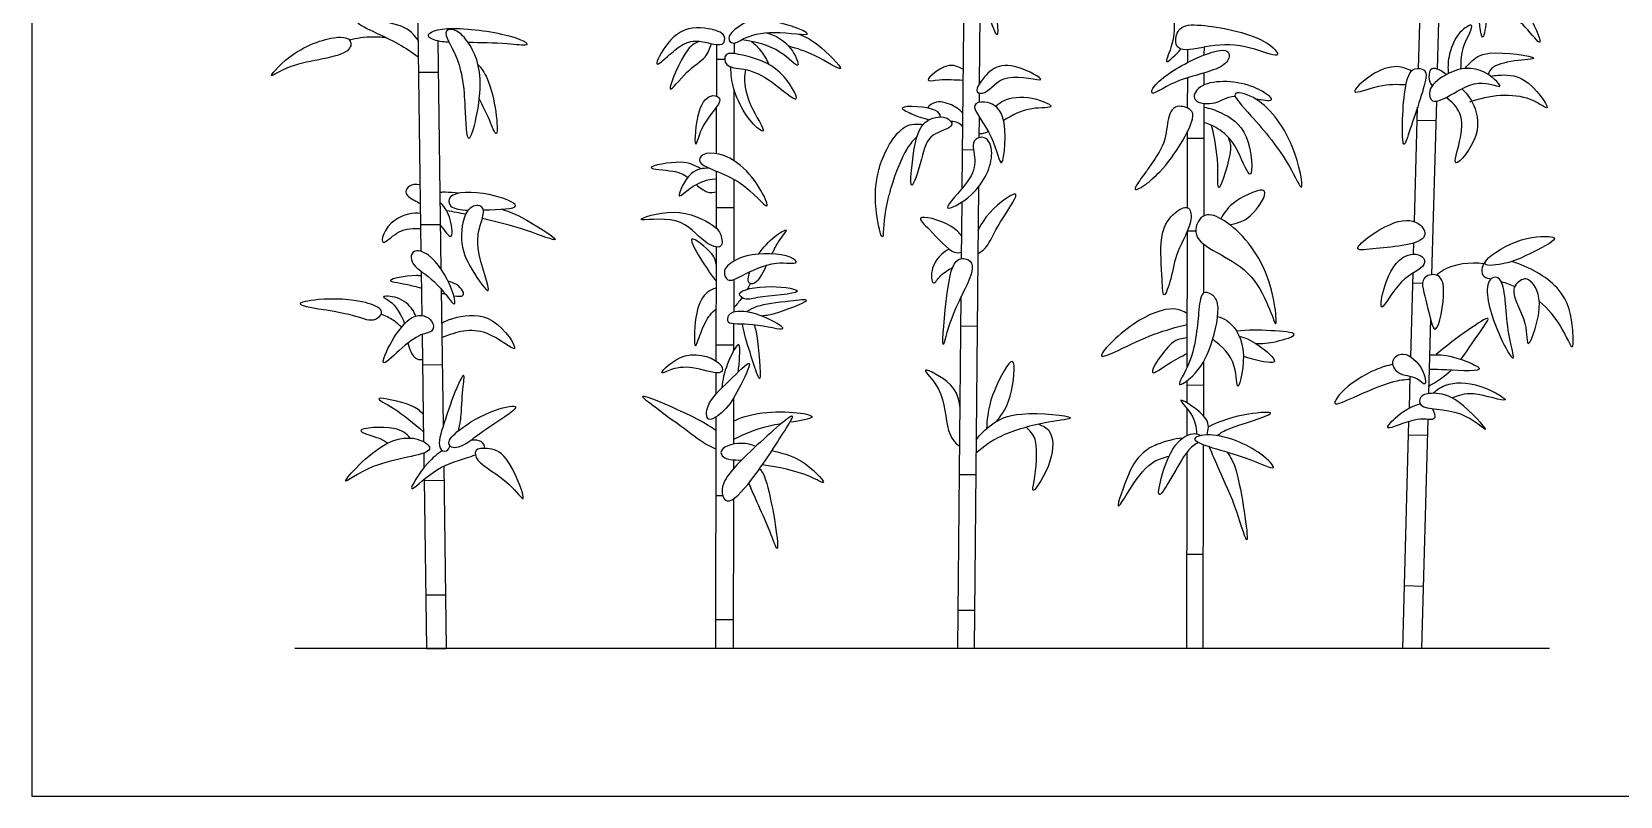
# Model space of a CAD drawing. Header units: millimetres. Extents: x 0.2 to 24.3, y 8.3 to 14.
# Drawn here: x 0.249 to 3.723, y 8.339 to 10.009 of the extents above; entities that cross this region are included whole.
import ezdxf

# ---------------------------------------------------------------- set-up
doc = ezdxf.new("R2010")
doc.units = ezdxf.units.MM
for name, color, linetype, true_color in [('AG-DIAGRAM', 7, 'Continuous', 0xfecc66), ('AG-PLANTS', 7, 'Continuous', 0x66ccff), ('X-VPRT', 6, 'Continuous', 0xff00ff)]:
    doc.layers.add(name, color=color, linetype=linetype, true_color=true_color)

msp = doc.modelspace()

# ---------------------------------------------------------------- linework, layer by layer
at = {"layer": 'AG-DIAGRAM'}
msp.add_line((3.5681, 8.6612), (0.8249, 8.6612), dxfattribs=at)
at = {"layer": 'AG-PLANTS'}
for points in [[(3.3406, 10.5803), (3.3227, 9.9278)], [(1.089, 10.3474), (1.1004, 9.5294)], [(3.282, 9.9293), (3.2901, 10.2249)], [(2.3242, 10.1972), (2.3213, 9.8953)], [(2.284, 9.6674), (2.2867, 9.9524), (2.2887, 10.1647)], [(1.1448, 9.4901), (1.1378, 9.9893)], [(1.7471, 9.8688), (1.7472, 9.9814)], [(1.7851, 9.9845), (1.785, 9.9616)], [(2.7771, 9.9425), (2.7771, 9.9704)], [(2.8127, 9.9757), (2.8126, 9.9588)], [(1.7646, 9.9491), (1.7472, 9.9491)], [(1.1388, 9.9207), (1.095, 9.9201)], [(2.7769, 9.8426), (2.777, 9.9088)], [(2.8126, 9.9193), (2.8125, 9.893)], [(1.7849, 9.8841), (1.7847, 9.728)], [(2.3212, 9.8753), (2.321, 9.8551)], [(1.7469, 9.7429), (1.747, 9.8453)], [(2.8125, 9.8529), (2.812, 9.607)], [(3.2729, 9.5945), (3.2797, 9.8446)], [(3.3208, 9.8577), (3.3104, 9.4785)], [(2.3207, 9.8243), (2.3202, 9.7778)], [(3.3196, 9.8144), (3.2789, 9.8155)], [(2.7765, 9.625), (2.7768, 9.7919)], [(2.8123, 9.7758), (2.7768, 9.7758)], [(2.3085, 9.751), (2.2848, 9.7513)], [(1.7466, 9.5796), (1.7468, 9.7045)], [(1.7846, 9.6872), (1.7843, 9.508)], [(2.3192, 9.6699), (2.3098, 8.6612), (2.2747, 8.6612), (2.2818, 9.4307)], [(1.7845, 9.6243), (1.7467, 9.6244)], [(2.2826, 9.5136), (2.2838, 9.6377)], [(1.1434, 9.5877), (1.0996, 9.5871)], [(2.7759, 9.2765), (2.7764, 9.5745), (2.7946, 9.5744)], [(1.7462, 9.2896), (1.7466, 9.5389)], [(2.8119, 9.5452), (2.8117, 9.4384)], [(3.2709, 9.5232), (3.2716, 9.548)], [(1.101, 9.4858), (1.1024, 9.3893)], [(1.7843, 9.4679), (1.7842, 9.3964)], [(3.2648, 9.2988), (3.2698, 9.4818)], [(3.2907, 9.459), (3.2692, 9.4596)], [(1.1495, 9.1497), (1.1454, 9.4463)], [(3.3078, 9.3817), (3.3033, 9.2184)], [(1.103, 9.3478), (1.1062, 9.1135)], [(1.7841, 9.3716), (1.784, 9.3122)], [(2.3164, 9.3655), (2.2812, 9.3659)], [(1.784, 9.3242), (1.7463, 9.3242)], [(1.1477, 9.2812), (1.1039, 9.2805)], [(2.8115, 9.2881), (2.8113, 9.1702)], [(1.7461, 9.2183), (1.7462, 9.2642)], [(2.7758, 9.1983), (2.7758, 9.2471)], [(3.2617, 9.1871), (3.2636, 9.2557)], [(1.7839, 9.2084), (1.7837, 9.1082)], [(2.8114, 9.2366), (2.7758, 9.2367)], [(2.7756, 9.127), (2.7757, 9.1854)], [(1.7835, 8.9885), (1.783, 8.6612), (1.7452, 8.6612), (1.746, 9.1677)], [(3.3018, 9.1623), (3.2881, 8.6612), (3.2473, 8.6612), (3.2609, 9.1577)], [(2.8111, 9.1073), (2.8104, 8.6612), (2.7748, 8.6612), (2.7756, 9.0909)], [(3.3008, 9.1269), (3.2601, 9.128)], [(1.1066, 9.0886), (1.107, 9.0567)], [(1.7837, 9.0739), (1.7836, 9.0543)], [(1.1074, 9.0315), (1.1126, 8.6612), (1.1564, 8.6612), (1.1508, 9.0603)], [(2.3134, 9.0407), (2.2782, 9.041)], [(1.1512, 9.0287), (1.1074, 9.0281)], [(1.7602, 8.995), (1.7458, 8.995)], [(2.8107, 8.8667), (2.7752, 8.8668)], [(3.2918, 8.797), (3.2511, 8.7981)], [(1.1547, 8.7783), (1.1109, 8.7777)], [(1.7831, 8.7239), (1.7453, 8.7239)], [(2.3106, 8.7445), (2.2754, 8.7448)]]:
    msp.add_lwpolyline(points, dxfattribs=at)
for points, knots in [([(3.4202, 10.2222), (3.4247, 10.2176), (3.4336, 10.1819), (3.4347, 10.0443), (3.4196, 9.9746), (3.4111, 10.0802), (3.3961, 10.174), (3.3957, 10.2052), (3.397, 10.2111)], [0.254162, 0.254162, 0.254162, 0.254162, 0.485983, 1.113699, 1.418038, 1.843854, 2.386901, 2.558971, 2.558971, 2.558971, 2.558971]), ([(2.3235, 10.124), (2.3349, 10.1103), (2.3545, 10.0897), (2.3683, 9.9693), (2.3414, 10.0494), (2.3298, 10.0667), (2.3231, 10.0787)], [0, 0, 0, 0, 0.36358, 0.797197, 1.124976, 1.444708, 1.444708, 1.444708, 1.444708]), ([(3.4329, 10.1267), (3.4654, 10.1104), (3.5169, 10.0733), (3.5618, 9.9602), (3.51, 10.0313), (3.4619, 10.0668), (3.4328, 10.0869)], [0, 0, 0, 0, 0.51979, 0.953393, 1.290893, 1.803256, 1.803256, 1.803256, 1.803256]), ([(2.7773, 10.086), (2.7705, 10.0891), (2.7517, 10.0947), (2.7395, 10.0627), (2.7497, 10.0315), (2.7457, 9.9799), (2.7196, 9.9279), (2.7531, 9.9611), (2.7618, 9.9716)], [0, 0, 0, 0, 0.235452, 0.491879, 0.777114, 1.154118, 1.435671, 1.753521, 1.753521, 1.753521, 1.753521]), ([(1.094, 9.991), (1.0836, 10.0031), (1.0703, 10.0283), (0.9276, 10.043), (1.0025, 10.0066), (1.0513, 9.9847), (1.0808, 9.9646), (1.0945, 9.9545)], [0, 0, 0, 0, 0.343455, 0.831783, 1.147142, 1.542189, 1.897955, 1.897955, 1.897955, 1.897955]), ([(1.1621, 9.986), (1.157, 9.9864), (1.1397, 9.9881), (1.1025, 9.9983), (1.1261, 10.0144), (1.1574, 10.0164), (1.1917, 10.0187), (1.3021, 10.0046), (1.3517, 9.9759), (1.2803, 9.9848), (1.2296, 9.9857), (1.2038, 9.9856)], [1.887354, 1.887354, 1.887354, 1.887354, 1.99329, 2.243914, 2.631735, 2.631735, 2.631735, 3.05857, 3.49081, 3.78902, 4.248856, 4.248856, 4.248856, 4.248856]), ([(1.1552, 10.0101), (1.1573, 10.0145), (1.1764, 10.0154), (1.2011, 9.9942), (1.247, 9.9158), (1.2004, 9.7242), (1.1972, 9.8595), (1.1883, 9.9485), (1.1512, 10.0019), (1.1552, 10.0101)], [0, 0, 0, 0, 0.202981, 0.50768, 0.977068, 1.54169, 1.955268, 2.482566, 2.863039, 2.863039, 2.863039, 2.863039]), ([(1.7006, 9.9892), (1.7218, 9.9895), (1.7478, 9.9772), (1.7588, 9.9825), (1.7649, 9.9855), (1.7684, 10.0061), (1.725, 10.019), (1.6822, 10.0209), (1.6593, 10.0029)], [4.935446, 4.935446, 4.935446, 4.935446, 5.316057, 5.316057, 5.316057, 5.527751, 5.835348, 6.252784, 6.252784, 6.252784, 6.252784]), ([(1.7736, 9.9962), (1.7741, 10.0032), (1.7931, 10.0208), (1.8409, 10.0494), (1.9956, 9.9919), (1.8654, 10.0147), (1.8096, 9.9984), (1.7822, 9.9792), (1.7732, 9.9905), (1.7736, 9.9962)], [0, 0, 0, 0, 0.263063, 0.639707, 1.137864, 1.562089, 1.96703, 2.189009, 2.402385, 2.402385, 2.402385, 2.402385]), ([(1.8562, 10.0073), (1.8762, 10.0015), (1.9096, 9.9833), (1.9362, 9.9173), (1.8824, 9.9766), (1.8309, 9.9882), (1.8014, 9.9916)], [0, 0, 0, 0, 0.393245, 0.708088, 1.05072, 1.520085, 1.520085, 1.520085, 1.520085]), ([(1.927, 10.0043), (1.9415, 9.998), (1.9636, 9.9895), (2.0487, 9.9044), (1.9547, 9.9647), (1.9241, 9.9721), (1.9044, 9.9782)], [0, 0, 0, 0, 0.342858, 0.763338, 1.154921, 1.545603, 1.545603, 1.545603, 1.545603]), ([(2.7605, 10.0159), (2.7533, 10.0088), (2.7479, 9.9869), (2.7605, 9.9635), (2.8306, 9.9822), (2.9058, 9.982), (2.9907, 9.9447), (2.9467, 10.001), (2.809, 10.0272), (2.7692, 10.0245), (2.7605, 10.0159)], [0, 0, 0, 0, 0.273712, 0.48963, 0.886626, 1.356848, 1.728152, 2.087659, 2.648455, 2.98113, 2.98113, 2.98113, 2.98113]), ([(3.3746, 9.9279), (3.375, 9.9456), (3.3749, 9.9761), (3.4115, 10.036), (3.3639, 10.0074), (3.346, 9.9552), (3.3457, 9.9304), (3.3469, 9.9182)], [0.011706, 0.011706, 0.011706, 0.011706, 0.370012, 0.706983, 0.978985, 1.3575, 1.658813, 1.658813, 1.658813, 1.658813]), ([(0.9395, 9.9681), (0.9477, 9.9747), (0.9494, 9.9925), (0.92, 10.0032), (0.8249, 9.9754), (0.754, 9.896), (0.8195, 9.9457), (0.9198, 9.9519), (0.9395, 9.9681)], [0, 0, 0, 0, 0.233294, 0.470635, 0.983609, 1.398253, 1.737335, 2.300535, 2.300535, 2.300535, 2.300535]), ([(1.0263, 9.9957), (1.0159, 9.9972), (0.9855, 9.9993), (0.9593, 9.9952), (0.9444, 9.9909)], [0.3409519, 0.3409519, 0.3409519, 0.3409519, 0.4888339, 0.7783504, 0.7783504, 0.7783504, 0.7783504]), ([(1.6409, 9.9844), (1.6253, 9.9654), (1.6038, 9.9228), (1.6416, 9.9574), (1.6639, 9.9765), (1.6745, 9.9821)], [3.738279, 3.738279, 3.738279, 3.738279, 4.0574318, 4.3489786, 4.575082, 4.575082, 4.575082, 4.575082]), ([(1.6593, 10.0029), (1.6554, 10.0001), (1.6481, 9.9936), (1.6432, 9.9876), (1.6409, 9.9844)], [3.3789589, 3.3789589, 3.3789589, 3.3789589, 3.5687093, 3.738279, 3.738279, 3.738279, 3.738279]), ([(1.7088, 9.9888), (1.6997, 9.9835), (1.6818, 9.9812), (1.6239, 9.8481), (1.684, 9.9295), (1.7239, 9.9497), (1.7323, 9.9733), (1.7354, 9.9836)], [0, 0, 0, 0, 0.27943, 0.759141, 1.114844, 1.473663, 1.755351, 1.755351, 1.755351, 1.755351]), ([(1.6745, 9.9821), (1.677, 9.9835), (1.682, 9.9861), (1.6944, 9.989), (1.7006, 9.9892)], [4.575082, 4.575082, 4.575082, 4.575082, 4.7196771, 4.9354462, 4.9354462, 4.9354462, 4.9354462]), ([(1.8234, 9.9884), (1.8313, 9.9817), (1.8458, 9.9666), (1.8569, 9.9477), (1.8613, 9.9378)], [0, 0, 0, 0, 0.2770808, 0.56086, 0.56086, 0.56086, 0.56086]), ([(2.8676, 9.9546), (2.8683, 9.9596), (2.8644, 9.9706), (2.838, 9.9679), (2.7878, 9.9516), (2.7028, 9.8997), (2.6938, 9.865), (2.7507, 9.908), (2.8476, 9.9237), (2.8666, 9.947), (2.8676, 9.9546)], [0, 0, 0, 0, 0.180632, 0.408403, 0.785104, 1.286486, 1.484905, 1.846962, 2.359229, 2.631111, 2.631111, 2.631111, 2.631111]), ([(1.2252, 9.9375), (1.2319, 9.9305), (1.2605, 9.8924), (1.2747, 9.7515), (1.2481, 9.8246), (1.2349, 9.8476), (1.2279, 9.8633)], [0.109755, 0.109755, 0.109755, 0.109755, 0.284814, 0.804552, 1.092046, 1.449209, 1.449209, 1.449209, 1.449209]), ([(1.7677, 9.959), (1.7732, 9.9643), (1.8098, 9.9574), (1.8864, 9.9379), (1.9423, 9.8355), (1.8637, 9.9074), (1.8118, 9.9303), (1.7647, 9.9299), (1.763, 9.9544), (1.7677, 9.959)], [0, 0, 0, 0, 0.260908, 0.753619, 1.160582, 1.557034, 1.967295, 2.277981, 2.50498, 2.50498, 2.50498, 2.50498]), ([(2.2865, 9.9273), (2.2754, 9.9327), (2.253, 9.9456), (2.1925, 9.8966), (2.2393, 9.9073), (2.2687, 9.9042), (2.2863, 9.9039)], [0, 0, 0, 0, 0.302673, 0.656353, 0.901022, 1.262116, 1.262116, 1.262116, 1.262116]), ([(2.3225, 9.8972), (2.33, 9.909), (2.3529, 9.9358), (2.401, 9.9399), (2.4904, 9.89), (2.3726, 9.9265), (2.34, 9.8724), (2.3112, 9.8753), (2.3176, 9.8894), (2.3225, 9.8972)], [0, 0, 0, 0, 0.333076, 0.692439, 1.065166, 1.486946, 1.871682, 2.073981, 2.296304, 2.296304, 2.296304, 2.296304]), ([(3.3124, 9.8588), (3.3064, 9.8619), (3.3007, 9.8853), (3.3401, 9.9202), (3.4132, 9.9422), (3.48, 9.8765), (3.414, 9.9093), (3.3553, 9.8718), (3.3205, 9.8546), (3.3124, 9.8588)], [0, 0, 0, 0, 0.234971, 0.581537, 1.017816, 1.386699, 1.694515, 2.126817, 2.443795, 2.443795, 2.443795, 2.443795]), ([(3.3841, 9.9293), (3.3878, 9.9347), (3.3982, 9.9457), (3.4296, 9.9725), (3.5708, 9.9499), (3.486, 9.9476), (3.4404, 9.9338), (3.4359, 9.9211), (3.4337, 9.9163)], [0, 0, 0, 0, 0.220738, 0.551006, 1.04088, 1.364743, 1.723562, 1.920942, 1.920942, 1.920942, 1.920942]), ([(1.8101, 9.9268), (1.8087, 9.92), (1.806, 9.9044), (1.8144, 9.8515), (1.8648, 9.7766), (1.8143, 9.8147), (1.7811, 9.8833), (1.7783, 9.9162), (1.7781, 9.9325)], [0, 0, 0, 0, 0.226862, 0.609522, 1.001681, 1.283895, 1.732998, 2.080579, 2.080579, 2.080579, 2.080579]), ([(2.9291, 9.8849), (2.9252, 9.8867), (2.8833, 9.9041), (2.8021, 9.9044), (2.7822, 9.8538), (2.8435, 9.8486), (2.8588, 9.8674), (2.8808, 9.8685)], [2.75407, 2.75407, 2.75407, 2.75407, 2.812819, 3.344247, 3.618265, 3.949129, 4.28349, 4.28349, 4.28349, 4.28349]), ([(3.2664, 9.9234), (3.2566, 9.9286), (3.2331, 9.9383), (3.1807, 9.922), (3.1193, 9.8633), (3.202, 9.8972), (3.2346, 9.8946), (3.2544, 9.8941)], [0, 0, 0, 0, 0.287607, 0.67124, 1.023897, 1.388303, 1.772422, 1.772422, 1.772422, 1.772422]), ([(3.2978, 9.9085), (3.2992, 9.9177), (3.2971, 9.927), (3.2665, 9.9338), (3.2469, 9.8859), (3.2439, 9.736), (3.2635, 9.7983), (3.2941, 9.8841), (3.2978, 9.9085)], [0, 0, 0, 0, 0.206434, 0.432415, 0.788479, 1.328082, 1.596314, 2.149443, 2.149443, 2.149443, 2.149443]), ([(3.3421, 9.9157), (3.3342, 9.9234), (3.3079, 9.9377), (3.3025, 9.9092), (3.3075, 9.8967), (3.3116, 9.8911)], [0, 0, 0, 0, 0.2862787, 0.5054474, 0.7319518, 0.7319518, 0.7319518, 0.7319518]), ([(3.4394, 9.9124), (3.4444, 9.9134), (3.4643, 9.9157), (3.5202, 9.9158), (3.5827, 9.8213), (3.5191, 9.8784), (3.4346, 9.8713), (3.3932, 9.8555)], [0.165017, 0.165017, 0.165017, 0.165017, 0.284071, 0.601052, 1.02999, 1.347195, 1.921364, 1.921364, 1.921364, 1.921364]), ([(1.7539, 9.8615), (1.7531, 9.8673), (1.7338, 9.8758), (1.702, 9.8432), (1.6975, 9.7326), (1.7126, 9.8128), (1.7555, 9.8502), (1.7539, 9.8615)], [0, 0, 0, 0, 0.209024, 0.539893, 0.965557, 1.297433, 1.70417, 1.70417, 1.70417, 1.70417]), ([(2.3579, 9.8457), (2.3617, 9.8499), (2.3702, 9.8601), (2.4239, 9.8743), (2.5028, 9.8408), (2.4276, 9.846), (2.3935, 9.8271), (2.3744, 9.8152)], [0, 0, 0, 0, 0.205069, 0.583987, 0.948905, 1.271226, 1.679826, 1.679826, 1.679826, 1.679826]), ([(2.8807, 9.8734), (2.8837, 9.8788), (2.9366, 9.8689), (3.0118, 9.7751), (3.0363, 9.6366), (2.9963, 9.7307), (2.9248, 9.8178), (2.877, 9.8669), (2.8807, 9.8734)], [0, 0, 0, 0, 0.317438, 0.89904, 1.373458, 1.73796, 2.322166, 2.703816, 2.703816, 2.703816, 2.703816]), ([(2.9241, 9.8634), (2.9413, 9.8605), (2.9562, 9.8578), (2.9596, 9.8603), (2.9631, 9.863), (2.9544, 9.8712), (2.9401, 9.8793)], [2.0305666, 2.0305666, 2.0305666, 2.0305666, 2.2660483, 2.2660483, 2.2660483, 2.5092121, 2.5092121, 2.5092121, 2.5092121]), ([(2.9401, 9.8793), (2.9388, 9.88), (2.9362, 9.8814), (2.9315, 9.8837), (2.9291, 9.8849)], [2.5092121, 2.5092121, 2.5092121, 2.5092121, 2.6137682, 2.7540698, 2.7540698, 2.7540698, 2.7540698]), ([(3.3762, 9.8847), (3.3853, 9.8763), (3.4026, 9.8562), (3.4245, 9.786), (3.3484, 9.6945), (3.376, 9.7758), (3.3796, 9.832), (3.3546, 9.857), (3.3421, 9.8659)], [0, 0, 0, 0, 0.303504, 0.728506, 1.15627, 1.49929, 1.888779, 2.225655, 2.225655, 2.225655, 2.225655]), ([(2.2365, 9.8235), (2.2359, 9.8284), (2.2282, 9.8457), (2.1309, 9.8494), (2.1771, 9.8286), (2.1983, 9.8196), (2.2124, 9.8172)], [0.033744, 0.033744, 0.033744, 0.033744, 0.211836, 0.627163, 0.861319, 1.187021, 1.187021, 1.187021, 1.187021]), ([(2.2856, 9.8315), (2.2795, 9.8378), (2.2662, 9.8485), (2.2287, 9.8616), (2.2107, 9.8482), (2.2085, 9.8426)], [0, 0, 0, 0, 0.2560491, 0.5546357, 0.7856487, 0.7856487, 0.7856487, 0.7856487]), ([(2.3112, 9.8485), (2.313, 9.8544), (2.3372, 9.8593), (2.3875, 9.8361), (2.3713, 9.6798), (2.3547, 9.7876), (2.3077, 9.8371), (2.3112, 9.8485)], [0, 0, 0, 0, 0.229093, 0.58513, 1.077542, 1.465938, 1.907025, 1.907025, 1.907025, 1.907025]), ([(2.6996, 9.6879), (2.705, 9.6926), (2.7471, 9.7326), (2.7809, 9.7936), (2.7872, 9.8188), (2.7897, 9.8287), (2.7874, 9.8415), (2.7431, 9.8539), (2.7298, 9.8038), (2.7303, 9.7676), (2.7018, 9.7263), (2.6929, 9.7137)], [5.210456, 5.210456, 5.210456, 5.210456, 5.2988, 5.877896, 5.877896, 5.877896, 6.103994, 6.390651, 6.703703, 7.089818, 7.269982, 7.269982, 7.269982, 7.269982]), ([(2.8124, 9.8444), (2.8254, 9.8423), (2.8517, 9.8338), (2.9169, 9.7949), (2.9209, 9.6611), (2.8881, 9.7541), (2.8561, 9.7922), (2.8267, 9.8068), (2.8124, 9.8111)], [0, 0, 0, 0, 0.311867, 0.747334, 1.197624, 1.563092, 1.940584, 2.274162, 2.274162, 2.274162, 2.274162]), ([(2.1006, 9.7039), (2.102, 9.7094), (2.1136, 9.7488), (2.1518, 9.8115), (2.1856, 9.8079), (2.1991, 9.8071)], [2.5596554, 2.5596554, 2.5596554, 2.5596554, 2.6393988, 3.1290325, 3.4462874, 3.4462874, 3.4462874, 3.4462874]), ([(2.2607, 9.8053), (2.2631, 9.8109), (2.2469, 9.8295), (2.1938, 9.8158), (2.177, 9.7584), (2.1658, 9.6366), (2.1982, 9.7376), (2.2079, 9.7881), (2.2572, 9.797), (2.2607, 9.8053)], [0, 0, 0, 0, 0.228045, 0.560459, 0.967519, 1.401239, 1.788234, 2.168958, 2.506057, 2.506057, 2.506057, 2.506057]), ([(2.2853, 9.802), (2.2824, 9.8056), (2.275, 9.812), (2.2644, 9.8135), (2.2593, 9.8132)], [0, 0, 0, 0, 0.1860532, 0.3804749, 0.3804749, 0.3804749, 0.3804749]), ([(2.8652, 9.7793), (2.8679, 9.7704), (2.878, 9.7581), (2.8383, 9.6303), (2.8462, 9.7309), (2.8355, 9.7762), (2.8294, 9.8047)], [0, 0, 0, 0, 0.263688, 0.726246, 1.076485, 1.541207, 1.541207, 1.541207, 1.541207]), ([(2.1852, 9.7809), (2.1771, 9.7721), (2.1622, 9.7587), (2.1381, 9.702), (2.1279, 9.6677)], [0, 0, 0, 0, 0.2983343, 0.7007822, 0.7007822, 0.7007822, 0.7007822]), ([(2.3103, 9.77), (2.3143, 9.7772), (2.3374, 9.7849), (2.3585, 9.7386), (2.32, 9.6518), (2.2231, 9.6048), (2.3038, 9.6835), (2.316, 9.7266), (2.3051, 9.7606), (2.3103, 9.77)], [0, 0, 0, 0, 0.240239, 0.545329, 1.043022, 1.427647, 1.844978, 2.204254, 2.516781, 2.516781, 2.516781, 2.516781]), ([(2.3412, 9.7913), (2.3378, 9.7891), (2.3299, 9.7861), (2.3234, 9.7864), (2.3203, 9.7869)], [0, 0, 0, 0, 0.1741945, 0.3272059, 0.3272059, 0.3272059, 0.3272059]), ([(1.7111, 9.7242), (1.7078, 9.7299), (1.7157, 9.7518), (1.8118, 9.7355), (1.8844, 9.5861), (1.7967, 9.6982), (1.7192, 9.7103), (1.7111, 9.7242)], [0, 0, 0, 0, 0.210684, 0.662986, 1.196648, 1.619599, 2.13237, 2.13237, 2.13237, 2.13237]), ([(1.7127, 9.7098), (1.699, 9.7172), (1.6772, 9.7312), (1.57, 9.7104), (1.6584, 9.7064), (1.6737, 9.6989), (1.6839, 9.6908)], [0, 0, 0, 0, 0.340276, 0.741988, 1.085939, 1.382757, 1.382757, 1.382757, 1.382757]), ([(1.7303, 9.7113), (1.7166, 9.7107), (1.6885, 9.7109), (1.6546, 9.6377), (1.6846, 9.6654), (1.716, 9.6853), (1.7419, 9.688), (1.7468, 9.6876)], [0, 0, 0, 0, 0.319278, 0.686747, 0.910886, 1.284068, 1.474714, 1.474714, 1.474714, 1.474714]), ([(2.0951, 9.6717), (2.0959, 9.6781), (2.0979, 9.6908), (2.0997, 9.6996), (2.1006, 9.7039)], [2.1588554, 2.1588554, 2.1588554, 2.1588554, 2.3775843, 2.5596554, 2.5596554, 2.5596554, 2.5596554]), ([(2.6929, 9.7137), (2.6906, 9.7101), (2.6858, 9.7029), (2.6787, 9.6934), (2.6749, 9.6888)], [4.0870736, 4.0870736, 4.0870736, 4.0870736, 4.2654131, 4.4753517, 4.4753517, 4.4753517, 4.4753517]), ([(1.0984, 9.6748), (1.0784, 9.6793), (1.0572, 9.6575), (1.0818, 9.6434), (1.0947, 9.6365), (1.099, 9.6338)], [2.491629, 2.491629, 2.491629, 2.491629, 2.7759123, 3.0519842, 3.1908482, 3.1908482, 3.1908482, 3.1908482]), ([(1.1827, 9.6566), (1.1732, 9.6578), (1.1538, 9.6588), (1.1462, 9.6585), (1.1424, 9.6584)], [0, 0, 0, 0, 0.2677958, 0.4357847, 0.4357847, 0.4357847, 0.4357847]), ([(1.2367, 9.6199), (1.2738, 9.6212), (1.306, 9.6223), (1.3073, 9.6289), (1.3086, 9.6354), (1.2467, 9.6613), (1.1577, 9.6603), (1.1609, 9.6241), (1.1865, 9.62), (1.2034, 9.6195)], [1.485529, 1.485529, 1.485529, 1.485529, 1.89266, 1.89266, 1.89266, 2.293737, 2.759204, 2.985245, 3.24517, 3.24517, 3.24517, 3.24517]), ([(1.7021, 9.6754), (1.7102, 9.6686), (1.7281, 9.6551), (1.7398, 9.6585), (1.7468, 9.6597)], [1.5417008, 1.5417008, 1.5417008, 1.5417008, 1.7414313, 1.9708169, 1.9708169, 1.9708169, 1.9708169]), ([(2.1223, 9.6474), (2.1199, 9.6381), (2.1111, 9.5962), (2.1129, 9.534), (2.0948, 9.6079), (2.0932, 9.6524), (2.0951, 9.6717)], [1.022233, 1.022233, 1.022233, 1.022233, 1.130626, 1.513803, 1.878992, 2.158855, 2.158855, 2.158855, 2.158855]), ([(2.1279, 9.6677), (2.127, 9.6651), (2.1255, 9.6598), (2.1233, 9.6515), (2.1223, 9.6474)], [0.7007822, 0.7007822, 0.7007822, 0.7007822, 0.8438387, 1.0222332, 1.0222332, 1.0222332, 1.0222332]), ([(2.3179, 9.5241), (2.3248, 9.5285), (2.3414, 9.5396), (2.3557, 9.5807), (2.419, 9.6671), (2.3695, 9.6417), (2.3301, 9.6027), (2.3184, 9.5746)], [0, 0, 0, 0, 0.247735, 0.601009, 1.046671, 1.297837, 1.773167, 1.773167, 1.773167, 1.773167]), ([(2.6749, 9.6888), (2.667, 9.6775), (2.6551, 9.659), (2.6714, 9.6663), (2.6833, 9.6748)], [4.4753517, 4.4753517, 4.4753517, 4.4753517, 4.668385, 4.8901013, 4.8901013, 4.8901013, 4.8901013]), ([(2.6833, 9.6748), (2.6868, 9.677), (2.6934, 9.682), (2.6975, 9.6859), (2.6996, 9.6879)], [4.8901013, 4.8901013, 4.8901013, 4.8901013, 5.0650749, 5.2104555, 5.2104555, 5.2104555, 5.2104555]), ([(2.8686, 9.5882), (2.885, 9.5909), (2.9143, 9.5967), (2.9715, 9.6845), (2.8724, 9.6387), (2.8577, 9.6153), (2.8494, 9.6009)], [0, 0, 0, 0, 0.351887, 0.740801, 1.145841, 1.497843, 1.497843, 1.497843, 1.497843]), ([(1.1434, 9.586), (1.1529, 9.5732), (1.1729, 9.5473), (1.1658, 9.6052), (1.1538, 9.6245), (1.1427, 9.6366)], [1.2877726, 1.2877726, 1.2877726, 1.2877726, 1.5187459, 1.8337363, 2.1706369, 2.1706369, 2.1706369, 2.1706369]), ([(1.2079, 9.6241), (1.2167, 9.6312), (1.241, 9.6308), (1.2339, 9.5935), (1.2126, 9.5441), (1.2683, 9.4069), (1.2045, 9.497), (1.1827, 9.5494), (1.1935, 9.6124), (1.2079, 9.6241)], [0, 0, 0, 0, 0.253669, 0.510968, 0.906586, 1.390973, 1.767164, 2.186228, 2.603695, 2.603695, 2.603695, 2.603695]), ([(1.277, 9.6216), (1.292, 9.6166), (1.3139, 9.6105), (1.4331, 9.5355), (1.3186, 9.5823), (1.267, 9.5933), (1.2346, 9.6014)], [0, 0, 0, 0, 0.343805, 0.808075, 1.210272, 1.708873, 1.708873, 1.708873, 1.708873]), ([(2.784, 9.599), (2.7858, 9.6116), (2.7801, 9.6334), (2.7443, 9.6139), (2.7136, 9.5689), (2.7213, 9.4867), (2.722, 9.4146), (2.7439, 9.4767), (2.7497, 9.5274), (2.7808, 9.5778), (2.784, 9.599)], [0, 0, 0, 0, 0.258445, 0.528069, 0.888278, 1.36261, 1.691729, 1.998167, 2.385685, 2.820155, 2.820155, 2.820155, 2.820155]), ([(1.0993, 9.6122), (1.0857, 9.6151), (1.0239, 9.6014), (1.0057, 9.5294), (1.0489, 9.5759), (1.0756, 9.5798), (1.0997, 9.5797)], [0.041403, 0.041403, 0.041403, 0.041403, 0.314103, 0.718329, 0.995895, 1.311043, 1.311043, 1.311043, 1.311043]), ([(1.1981, 9.6108), (1.1916, 9.612), (1.1785, 9.6144), (1.1639, 9.6169), (1.1566, 9.6181)], [0, 0, 0, 0, 0.2226077, 0.4568689, 0.4568689, 0.4568689, 0.4568689]), ([(1.756, 9.5653), (1.7527, 9.5744), (1.7382, 9.5894), (1.662, 9.6298), (1.5402, 9.5889), (1.6725, 9.611), (1.7123, 9.5499), (1.7622, 9.5306), (1.7591, 9.5567), (1.756, 9.5653)], [0, 0, 0, 0, 0.262106, 0.735432, 1.158875, 1.591215, 2.032992, 2.329353, 2.576881, 2.576881, 2.576881, 2.576881]), ([(2.2831, 9.5627), (2.2781, 9.5698), (2.2517, 9.5954), (2.1735, 9.6133), (2.2169, 9.574), (2.2632, 9.5214), (2.2773, 9.5271), (2.2827, 9.5277)], [0.07224, 0.07224, 0.07224, 0.07224, 0.264426, 0.705248, 0.971321, 1.397093, 1.598527, 1.598527, 1.598527, 1.598527]), ([(2.81, 9.6058), (2.8212, 9.6131), (2.8671, 9.5995), (2.9626, 9.4981), (2.9788, 9.3062), (2.9358, 9.5058), (2.7753, 9.5419), (2.7991, 9.5986), (2.81, 9.6058)], [0, 0, 0, 0, 0.25138, 0.799773, 1.319727, 1.867258, 2.381687, 2.627999, 2.627999, 2.627999, 2.627999]), ([(3.2923, 9.5593), (3.2991, 9.5676), (3.2876, 9.5956), (3.2287, 9.605), (3.1246, 9.5278), (3.1873, 9.5364), (3.2788, 9.5426), (3.2923, 9.5593)], [0, 0, 0, 0, 0.264552, 0.643715, 1.131476, 1.418113, 1.946598, 1.946598, 1.946598, 1.946598]), ([(1.7465, 9.4983), (1.7444, 9.5076), (1.7433, 9.5236), (1.6712, 9.5801), (1.7207, 9.499), (1.7353, 9.4773), (1.7465, 9.464)], [0, 0, 0, 0, 0.265838, 0.628358, 0.996715, 1.356351, 1.356351, 1.356351, 1.356351]), ([(1.8388, 9.5235), (1.8488, 9.5379), (1.8729, 9.5641), (1.9105, 9.5839), (1.8859, 9.5604), (1.8722, 9.5334), (1.8676, 9.5239)], [2.671558, 2.671558, 2.671558, 2.671558, 2.9505288, 3.2222991, 3.501048, 3.6417996, 3.6417996, 3.6417996, 3.6417996]), ([(3.4275, 9.5022), (3.4304, 9.4961), (3.4813, 9.5031), (3.5163, 9.5197), (3.5921, 9.5572), (3.5594, 9.5648), (3.4865, 9.5569), (3.4239, 9.5099), (3.4275, 9.5022)], [0, 0, 0, 0, 0.33241, 0.702998, 1.101855, 1.287545, 1.744621, 2.162363, 2.162363, 2.162363, 2.162363]), ([(1.0789, 9.516), (1.0789, 9.5213), (1.0842, 9.5343), (1.1251, 9.5256), (1.1685, 9.4555), (1.1807, 9.3956), (1.1372, 9.4644), (1.0866, 9.4926), (1.0788, 9.5098), (1.0789, 9.516)], [0, 0, 0, 0, 0.190153, 0.471577, 0.942501, 1.227927, 1.596785, 1.995589, 2.221873, 2.221873, 2.221873, 2.221873]), ([(1.7716, 9.4673), (1.7665, 9.4699), (1.7611, 9.4851), (1.7709, 9.5001), (1.8118, 9.5277), (1.9048, 9.5249), (1.9311, 9.4991), (1.8701, 9.511), (1.8055, 9.4781), (1.7782, 9.4638), (1.7716, 9.4673)], [0, 0, 0, 0, 0.212396, 0.409014, 0.752716, 1.237115, 1.443367, 1.770968, 2.218193, 2.496594, 2.496594, 2.496594, 2.496594]), ([(2.2555, 9.5346), (2.2393, 9.5258), (2.2134, 9.5006), (2.2175, 9.4476), (2.2375, 9.481), (2.2538, 9.489), (2.2628, 9.4939)], [0, 0, 0, 0, 0.369854, 0.652933, 0.890837, 1.167627, 1.167627, 1.167627, 1.167627]), ([(3.2936, 9.5005), (3.2969, 9.5066), (3.2924, 9.5251), (3.2367, 9.5253), (3.2033, 9.4509), (3.1951, 9.3839), (3.2395, 9.4742), (3.2875, 9.4892), (3.2936, 9.5005)], [0, 0, 0, 0, 0.213948, 0.53478, 0.992451, 1.287936, 1.702381, 2.094257, 2.094257, 2.094257, 2.094257]), ([(1.856, 9.4993), (1.8487, 9.4842), (1.8416, 9.4707), (1.8343, 9.4637), (1.828, 9.4576), (1.8143, 9.4551), (1.8157, 9.4735), (1.8192, 9.4848)], [1.7667576, 1.7667576, 1.7667576, 1.7667576, 1.9972822, 1.9972822, 1.9972822, 2.1982215, 2.4254185, 2.4254185, 2.4254185, 2.4254185]), ([(2.3052, 9.4867), (2.3073, 9.4977), (2.3028, 9.513), (2.2648, 9.5178), (2.2497, 9.4442), (2.2358, 9.2829), (2.2579, 9.3952), (2.3008, 9.463), (2.3052, 9.4867)], [0, 0, 0, 0, 0.243825, 0.48543, 0.920579, 1.44839, 1.835267, 2.362071, 2.362071, 2.362071, 2.362071]), ([(3.3208, 9.4776), (3.3253, 9.4818), (3.3499, 9.5005), (3.3951, 9.5077), (3.4248, 9.5027)], [0.2557507, 0.2557507, 0.2557507, 0.2557507, 0.3750297, 0.8384153, 0.8384153, 0.8384153, 0.8384153]), ([(3.4284, 9.5073), (3.4249, 9.5036), (3.4196, 9.4949), (3.4195, 9.4756), (3.4315, 9.4709), (3.4368, 9.47)], [-0.5960132, -0.5960132, -0.5960132, -0.5960132, -0.4024743, -0.1999225, 0, 0, 0, 0]), ([(3.5461, 9.42), (3.5656, 9.4036), (3.5994, 9.3606), (3.6213, 9.3009), (3.6195, 9.367), (3.6075, 9.4493), (3.5213, 9.4969), (3.4856, 9.5072)], [0.431198, 0.431198, 0.431198, 0.431198, 0.753611, 1.18391, 1.459743, 1.931216, 2.339667, 2.339667, 2.339667, 2.339667]), ([(1.1012, 9.4761), (1.0977, 9.4763), (1.0668, 9.4773), (1.0134, 9.4642), (1.0534, 9.4615), (1.0907, 9.4521), (1.1016, 9.4493)], [2.9262917, 2.9262917, 2.9262917, 2.9262917, 2.974938, 3.3531569, 3.6610735, 3.7815324, 3.7815324, 3.7815324, 3.7815324]), ([(1.1721, 9.4325), (1.1821, 9.431), (1.1895, 9.4309), (1.1923, 9.4332), (1.1957, 9.436), (1.1882, 9.4501), (1.1789, 9.4571), (1.1646, 9.4628), (1.1595, 9.4645)], [1.9531374, 1.9531374, 1.9531374, 1.9531374, 2.1070225, 2.1070225, 2.1070225, 2.2951129, 2.5196966, 2.6205426, 2.6205426, 2.6205426, 2.6205426]), ([(1.7464, 9.4495), (1.7381, 9.4468), (1.7186, 9.439), (1.6976, 9.3919), (1.697, 9.3006), (1.712, 9.3559), (1.7305, 9.3908), (1.7413, 9.3997), (1.7464, 9.4037)], [0, 0, 0, 0, 0.255213, 0.628286, 1.019463, 1.292234, 1.623301, 1.841652, 1.841652, 1.841652, 1.841652]), ([(1.9232, 9.4417), (1.9269, 9.4463), (1.8631, 9.4589), (1.7827, 9.4425), (1.8116, 9.421), (1.8315, 9.431), (1.9188, 9.4362), (1.9232, 9.4417)], [0, 0, 0, 0, 0.379612, 0.797858, 0.995478, 1.260059, 1.725884, 1.725884, 1.725884, 1.725884]), ([(3.2939, 9.4701), (3.2993, 9.4777), (3.3265, 9.4835), (3.344, 9.4483), (3.3189, 9.3199), (3.3009, 9.4182), (3.2862, 9.4594), (3.2939, 9.4701)], [0, 0, 0, 0, 0.262956, 0.563868, 1.027602, 1.40275, 1.779156, 1.779156, 1.779156, 1.779156]), ([(3.4591, 9.4685), (3.4722, 9.4541), (3.4711, 9.3616), (3.498, 9.2783), (3.4626, 9.3305), (3.4256, 9.4288), (3.4357, 9.4733), (3.4539, 9.4743), (3.4591, 9.4685)], [0, 0, 0, 0, 0.479096, 0.834601, 1.098452, 1.582872, 1.858937, 2.050457, 2.050457, 2.050457, 2.050457]), ([(3.5098, 9.4683), (3.5146, 9.4702), (3.5253, 9.4692), (3.5624, 9.4232), (3.5149, 9.2932), (3.5225, 9.3804), (3.4748, 9.4446), (3.5024, 9.4655), (3.5098, 9.4683)], [0, 0, 0, 0, 0.178693, 0.546287, 1.026104, 1.357593, 1.798446, 2.068639, 2.068639, 2.068639, 2.068639]), ([(0.9791, 9.4175), (0.9955, 9.4133), (1.026, 9.4007), (0.9955, 9.3707), (0.9471, 9.3974), (0.8012, 9.4112), (0.8845, 9.4281), (0.9481, 9.4254), (0.9791, 9.4175)], [0, 0, 0, 0, 0.24531, 0.518127, 0.853777, 1.350391, 1.654931, 2.116978, 2.116978, 2.116978, 2.116978]), ([(1.0889, 9.388), (1.087, 9.3933), (1.0824, 9.4044), (1.0536, 9.4325), (1.0077, 9.4319), (1.0382, 9.4216), (1.0584, 9.3901), (1.0645, 9.3711)], [0, 0, 0, 0, 0.204683, 0.524679, 0.797126, 0.997261, 1.38175, 1.38175, 1.38175, 1.38175]), ([(1.8025, 9.4286), (1.7993, 9.4241), (1.7915, 9.4138), (1.7876, 9.4101), (1.7842, 9.4068)], [0.2319662, 0.2319662, 0.2319662, 0.2319662, 0.3483981, 0.5358509, 0.5358509, 0.5358509, 0.5358509]), ([(1.8442, 9.3888), (1.854, 9.3899), (1.8676, 9.3898), (1.9718, 9.4288), (1.8995, 9.4197), (1.835, 9.4122), (1.8195, 9.4017), (1.8121, 9.3973)], [0, 0, 0, 0, 0.270358, 0.702069, 1.001565, 1.425983, 1.678263, 1.678263, 1.678263, 1.678263]), ([(2.8121, 9.4387), (2.8163, 9.4411), (2.8299, 9.4369), (2.8508, 9.4145), (2.8308, 9.3191), (2.7976, 9.2607), (2.7438, 9.2242), (2.7935, 9.2951), (2.7999, 9.3954), (2.8056, 9.4348), (2.8121, 9.4387)], [0, 0, 0, 0, 0.196852, 0.450056, 0.926698, 1.36482, 1.656338, 2.024279, 2.557661, 2.865182, 2.865182, 2.865182, 2.865182]), ([(1.0579, 9.3636), (1.0524, 9.3694), (1.0403, 9.3799), (1.0224, 9.3887), (1.0131, 9.3918)], [0, 0, 0, 0, 0.242421, 0.512783, 0.512783, 0.512783, 0.512783]), ([(1.1251, 9.3572), (1.1284, 9.3617), (1.1294, 9.3811), (1.07, 9.4087), (0.9934, 9.2526), (1.0548, 9.3176), (1.1012, 9.3518), (1.1209, 9.3512), (1.1251, 9.3572)], [0, 0, 0, 0, 0.228531, 0.534903, 1.067427, 1.383528, 1.733348, 2.031837, 2.031837, 2.031837, 2.031837]), ([(1.1464, 9.3732), (1.1569, 9.3787), (1.1798, 9.3875), (1.2602, 9.3986), (1.332, 9.2854), (1.2376, 9.3713), (1.1769, 9.3532), (1.1469, 9.3411)], [0, 0, 0, 0, 0.297097, 0.737384, 1.171456, 1.587398, 2.07749, 2.07749, 2.07749, 2.07749]), ([(1.7732, 9.3896), (1.7772, 9.395), (1.797, 9.4011), (1.8458, 9.3925), (1.92, 9.3482), (1.8238, 9.3763), (1.7674, 9.367), (1.77, 9.3853), (1.7732, 9.3896)], [0, 0, 0, 0, 0.236709, 0.612779, 0.960728, 1.365712, 1.732365, 1.918104, 1.918104, 1.918104, 1.918104]), ([(2.7761, 9.3936), (2.7668, 9.3984), (2.7442, 9.4111), (2.6588, 9.3825), (2.5624, 9.2843), (2.6333, 9.3168), (2.703, 9.3506), (2.7517, 9.3639), (2.7761, 9.3694)], [0, 0, 0, 0, 0.278539, 0.763923, 1.254935, 1.563424, 2.026695, 2.457607, 2.457607, 2.457607, 2.457607]), ([(2.8425, 9.3868), (2.8494, 9.3849), (2.8656, 9.3809), (2.913, 9.3246), (2.8828, 9.2015), (2.8857, 9.2893), (2.8521, 9.3221), (2.8318, 9.337)], [0, 0, 0, 0, 0.230892, 0.6542, 1.103569, 1.432677, 1.86596, 1.86596, 1.86596, 1.86596]), ([(3.3746, 9.2933), (3.3855, 9.3075), (3.4052, 9.3402), (3.4522, 9.4002), (3.3821, 9.3519), (3.3426, 9.3236), (3.3207, 9.3037)], [0.538053, 0.538053, 0.538053, 0.538053, 0.859892, 1.21218, 1.561907, 2.030291, 2.030291, 2.030291, 2.030291]), ([(1.8288, 9.3696), (1.8311, 9.3614), (1.8357, 9.3517), (1.8481, 9.2213), (1.8264, 9.289), (1.8079, 9.3456), (1.8049, 9.3628), (1.8034, 9.3709)], [0, 0, 0, 0, 0.251618, 0.73064, 1.01344, 1.422815, 1.67064, 1.67064, 1.67064, 1.67064]), ([(2.9245, 9.3287), (2.9402, 9.3277), (2.9654, 9.3293), (3.0341, 9.3511), (2.9496, 9.3571), (2.9088, 9.358), (2.8837, 9.3552)], [0, 0, 0, 0, 0.34127, 0.661274, 1.016872, 1.449962, 1.449962, 1.449962, 1.449962]), ([(2.8898, 9.3439), (2.9022, 9.3419), (2.9342, 9.325), (2.9876, 9.2788), (2.9363, 9.2888), (2.9054, 9.2977), (2.8989, 9.2998)], [0.111411, 0.111411, 0.111411, 0.111411, 0.378822, 0.734878, 1.079929, 1.176214, 1.176214, 1.176214, 1.176214]), ([(1.0719, 9.3292), (1.0755, 9.3157), (1.083, 9.2951), (1.0982, 9.2919), (1.1037, 9.2934)], [1.1744562, 1.1744562, 1.1744562, 1.1744562, 1.3711026, 1.5267255, 1.5267255, 1.5267255, 1.5267255]), ([(1.7564, 9.2654), (1.7609, 9.268), (1.7607, 9.2889), (1.6781, 9.3224), (1.6115, 9.2525), (1.6536, 9.2764), (1.6985, 9.2782), (1.7479, 9.2606), (1.7564, 9.2654)], [0, 0, 0, 0, 0.193973, 0.64048, 1.034547, 1.268902, 1.633564, 2.002266, 2.002266, 2.002266, 2.002266]), ([(1.7937, 9.2654), (1.7959, 9.2762), (1.797, 9.2938), (1.7995, 9.3449), (1.7658, 9.2777), (1.76, 9.2491), (1.7585, 9.231)], [0, 0, 0, 0, 0.286479, 0.547761, 0.893668, 1.260679, 1.260679, 1.260679, 1.260679]), ([(2.776, 9.3404), (2.7641, 9.3385), (2.7414, 9.3405), (2.6776, 9.2416), (2.7401, 9.2895), (2.7623, 9.2988), (2.776, 9.3065)], [0, 0, 0, 0, 0.299995, 0.732581, 1.045815, 1.386126, 1.386126, 1.386126, 1.386126]), ([(1.7295, 9.1628), (1.7365, 9.1595), (1.7704, 9.1843), (1.7921, 9.2214), (1.8363, 9.3101), (1.7695, 9.2398), (1.7241, 9.2007), (1.7236, 9.1656), (1.7295, 9.1628)], [0, 0, 0, 0, 0.307585, 0.686277, 1.068906, 1.446341, 1.868728, 2.134255, 2.134255, 2.134255, 2.134255]), ([(2.36, 9.1586), (2.3724, 9.175), (2.392, 9.201), (2.4067, 9.3304), (2.3484, 9.2193), (2.3392, 9.174), (2.3376, 9.1515), (2.3371, 9.1419)], [0, 0, 0, 0, 0.390613, 0.82055, 1.25038, 1.618736, 1.885758, 1.885758, 1.885758, 1.885758]), ([(3.2261, 9.2822), (3.2136, 9.2798), (3.1738, 9.2682), (3.1144, 9.2286), (3.089, 9.1871), (3.1452, 9.2134), (3.2238, 9.2472), (3.2505, 9.2491), (3.2635, 9.2503)], [0.220052, 0.220052, 0.220052, 0.220052, 0.439275, 0.913007, 1.170523, 1.492655, 1.970293, 2.281161, 2.281161, 2.281161, 2.281161]), ([(3.2954, 9.2397), (3.2986, 9.2412), (3.2937, 9.2767), (3.2509, 9.3148), (3.2194, 9.2926), (3.2347, 9.2565), (3.2779, 9.2574), (3.2928, 9.2384), (3.2954, 9.2397)], [0, 0, 0, 0, 0.278185, 0.643597, 0.896883, 1.164012, 1.488884, 1.713377, 1.713377, 1.713377, 1.713377]), ([(3.3056, 9.3031), (3.3232, 9.3042), (3.3499, 9.3046), (3.4582, 9.2616), (3.3254, 9.272), (3.3139, 9.2712), (3.3048, 9.2715)], [0, 0, 0, 0, 0.361776, 0.753987, 1.205175, 1.466465, 1.466465, 1.466465, 1.466465]), ([(1.1823, 9.1373), (1.1845, 9.1471), (1.1893, 9.1671), (1.1903, 9.2226), (1.1982, 9.272), (1.1739, 9.2245), (1.1521, 9.1571), (1.1334, 9.1003), (1.1567, 9.0881), (1.1627, 9.1012), (1.1643, 9.104)], [0, 0, 0, 0, 0.272313, 0.661633, 0.935858, 1.211586, 1.657824, 2.009098, 2.205273, 2.360634, 2.360634, 2.360634, 2.360634]), ([(2.2796, 9.1869), (2.2769, 9.2051), (2.2718, 9.2395), (2.1778, 9.2869), (2.2474, 9.2267), (2.2464, 9.1419), (2.2658, 9.1121), (2.2788, 9.1034)], [0, 0, 0, 0, 0.37046, 0.764678, 1.117419, 1.58056, 1.857824, 1.857824, 1.857824, 1.857824]), ([(3.3132, 9.2191), (3.3199, 9.2253), (3.3357, 9.2386), (3.4013, 9.2506), (3.5097, 9.1873), (3.3938, 9.2267), (3.3703, 9.2141), (3.3553, 9.209)], [0, 0, 0, 0, 0.259001, 0.678835, 1.10189, 1.519315, 1.861327, 1.861327, 1.861327, 1.861327]), ([(1.1054, 9.1739), (1.097, 9.1812), (1.0861, 9.1947), (0.9811, 9.2177), (1.0503, 9.1836), (1.0847, 9.1533), (1.1059, 9.1352)], [0, 0, 0, 0, 0.287571, 0.70592, 1.011175, 1.466618, 1.466618, 1.466618, 1.466618]), ([(1.6733, 9.1777), (1.6452, 9.1921), (1.5576, 9.2283), (1.6155, 9.1883), (1.6359, 9.171), (1.6498, 9.1612)], [0.593898, 0.593898, 0.593898, 0.593898, 1.078239, 1.357136, 1.712932, 1.712932, 1.712932, 1.712932]), ([(2.8198, 9.1284), (2.8214, 9.14), (2.8314, 9.1646), (2.7381, 9.2237), (2.7925, 9.1712), (2.795, 9.1458), (2.7966, 9.1308)], [0, 0, 0, 0, 0.29594, 0.705911, 1.008794, 1.34367, 1.34367, 1.34367, 1.34367]), ([(3.2869, 9.2108), (3.2921, 9.2173), (3.319, 9.2218), (3.3688, 9.2114), (3.4574, 9.111), (3.3729, 9.1915), (3.2812, 9.1802), (3.2828, 9.2057), (3.2869, 9.2108)], [0, 0, 0, 0, 0.268156, 0.650339, 1.10234, 1.502055, 1.968012, 2.17789, 2.17789, 2.17789, 2.17789]), ([(1.1614, 9.1109), (1.1614, 9.1059), (1.1713, 9.0949), (1.2073, 9.1124), (1.2335, 9.1372), (1.3384, 9.1999), (1.2524, 9.1838), (1.1864, 9.1437), (1.1613, 9.1188), (1.1614, 9.1109)], [0, 0, 0, 0, 0.186983, 0.472568, 0.818366, 1.27019, 1.603075, 2.077072, 2.373395, 2.373395, 2.373395, 2.373395]), ([(1.746, 9.137), (1.7411, 9.1409), (1.7223, 9.1531), (1.6944, 9.1685), (1.6733, 9.1777)], [0.1611933, 0.1611933, 0.1611933, 0.1611933, 0.2960156, 0.5938983, 0.5938983, 0.5938983, 0.5938983]), ([(1.759, 9.0102), (1.7619, 9.0339), (1.8133, 9.0869), (1.9324, 9.1949), (1.8891, 9.127), (1.8316, 9.0358), (1.769, 8.9671), (1.7575, 8.9978), (1.759, 9.0102)], [0, 0, 0, 0, 0.503928, 1.048498, 1.346533, 1.912308, 2.330788, 2.594506, 2.594506, 2.594506, 2.594506]), ([(1.7838, 9.1583), (1.7949, 9.1649), (1.8632, 9.1878), (1.9936, 9.1697), (1.9311, 9.1596), (1.9072, 9.1558)], [0, 0, 0, 0, 0.310099, 0.872136, 1.155177, 1.155177, 1.155177, 1.155177]), ([(2.3141, 9.1165), (2.3232, 9.1295), (2.3487, 9.1545), (2.4033, 9.1826), (2.5591, 9.1664), (2.4608, 9.1567), (2.3681, 9.1306), (2.3309, 9.1029), (2.3138, 9.0886)], [0, 0, 0, 0, 0.343833, 0.761058, 1.274455, 1.621082, 2.136602, 2.54393, 2.54393, 2.54393, 2.54393]), ([(2.8411, 9.1268), (2.8485, 9.1316), (2.8557, 9.1413), (2.9987, 9.1819), (2.9006, 9.1754), (2.8492, 9.1597), (2.8222, 9.1457)], [0, 0, 0, 0, 0.255315, 0.753886, 1.097957, 1.545788, 1.545788, 1.545788, 1.545788]), ([(3.3126, 9.1856), (3.3156, 9.1792), (3.3239, 9.1552), (3.2786, 9.1716), (3.199, 9.1295), (3.2334, 9.1717), (3.2649, 9.1909), (3.2853, 9.1959)], [0, 0, 0, 0, 0.229032, 0.534189, 0.939056, 1.193711, 1.588294, 1.588294, 1.588294, 1.588294]), ([(1.0771, 9.1214), (1.0672, 9.1307), (1.0525, 9.1493), (0.9346, 9.1416), (1.0128, 9.122), (1.0214, 9.1145), (1.0283, 9.1106)], [0, 0, 0, 0, 0.314218, 0.708724, 1.019296, 1.256857, 1.256857, 1.256857, 1.256857]), ([(1.6498, 9.1612), (1.6747, 9.1452), (1.7095, 9.1145), (1.734, 9.1031), (1.7459, 9.0969)], [1.7129323, 1.7129323, 1.7129323, 1.7129323, 2.1237542, 2.4395579, 2.4395579, 2.4395579, 2.4395579]), ([(1.8874, 9.1525), (1.8787, 9.151), (1.8315, 9.1424), (1.8091, 9.1299), (1.7837, 9.1182)], [1.2321063, 1.2321063, 1.2321063, 1.2321063, 1.3340735, 1.789714, 1.789714, 1.789714, 1.789714]), ([(2.4512, 9.1518), (2.4598, 9.1484), (2.4819, 9.1395), (2.4871, 9.0725), (2.4321, 8.9897), (2.4439, 9.0334), (2.4511, 9.118), (2.4359, 9.1328), (2.4237, 9.1451)], [0, 0, 0, 0, 0.261965, 0.665802, 1.092848, 1.320044, 1.789985, 2.078191, 2.078191, 2.078191, 2.078191]), ([(1.1175, 9.095), (1.1221, 9.1005), (1.1061, 9.1206), (1.0242, 9.1323), (0.9003, 8.994), (0.997, 9.0748), (1.1071, 9.0824), (1.1175, 9.095)], [0, 0, 0, 0, 0.22638, 0.645156, 1.153556, 1.530227, 2.046644, 2.046644, 2.046644, 2.046644]), ([(1.2387, 9.0987), (1.2408, 9.104), (1.2349, 9.1156), (1.2191, 9.1176), (1.2106, 9.117)], [1.1544608, 1.1544608, 1.1544608, 1.1544608, 1.3558324, 1.5362458, 1.5362458, 1.5362458, 1.5362458]), ([(1.8326, 9.1032), (1.8141, 9.1119), (1.7715, 9.1108), (1.7514, 9.0905), (1.7648, 9.0761), (1.7768, 9.0747), (1.7935, 9.0728), (1.8018, 9.0736)], [0, 0, 0, 0, 0.38965, 0.619075, 0.8076, 0.982745, 1.231984, 1.231984, 1.231984, 1.231984]), ([(2.7096, 9.107), (2.6983, 9.103), (2.6695, 9.0838), (2.6492, 9.0524), (2.6133, 8.9491), (2.6503, 9.0087), (2.6748, 9.0483), (2.6994, 9.0676), (2.7035, 9.0705)], [0.253152, 0.253152, 0.253152, 0.253152, 0.370487, 0.773793, 1.195451, 1.487987, 1.921746, 2.003414, 2.003414, 2.003414, 2.003414]), ([(2.8004, 9.1119), (2.7917, 9.1055), (2.7746, 9.1019), (2.7061, 8.9641), (2.7186, 9.0425), (2.7481, 9.1163), (2.7902, 9.1345), (2.8019, 9.1294), (2.8068, 9.1271)], [0, 0, 0, 0, 0.28341, 0.806619, 1.101441, 1.570386, 1.879963, 2.08035, 2.08035, 2.08035, 2.08035]), ([(2.7923, 9.1185), (2.7907, 9.1242), (2.8356, 9.1376), (2.9336, 9.0972), (2.9816, 9.0426), (2.903, 9.0838), (2.7952, 9.108), (2.7923, 9.1185)], [0, 0, 0, 0, 0.292054, 0.834775, 1.151191, 1.552756, 2.092187, 2.092187, 2.092187, 2.092187]), ([(2.8636, 9.0906), (2.8709, 9.0774), (2.8868, 9.0632), (2.9195, 8.8404), (2.883, 8.9734), (2.8469, 9.048), (2.8316, 9.0854), (2.824, 9.1028)], [0, 0, 0, 0, 0.335264, 0.948975, 1.348689, 1.841963, 2.217182, 2.217182, 2.217182, 2.217182]), ([(1.1474, 9.0942), (1.1366, 9.0871), (1.1049, 9.0605), (1.077, 9.0135), (1.0801, 9.011), (1.0831, 9.0086), (1.1311, 9.0584), (1.1832, 9.0721), (1.2135, 9.0824), (1.2193, 9.0848)], [1.940272, 1.940272, 1.940272, 1.940272, 2.14586, 2.55073, 2.55073, 2.55073, 2.931853, 3.376667, 3.500309, 3.500309, 3.500309, 3.500309]), ([(1.221, 9.094), (1.225, 9.0988), (1.249, 9.0996), (1.2925, 9.0898), (1.3406, 8.957), (1.2919, 9.0323), (1.2218, 9.0645), (1.2173, 9.0895), (1.221, 9.094)], [0, 0, 0, 0, 0.245508, 0.588413, 1.071403, 1.403658, 1.863313, 2.092054, 2.092054, 2.092054, 2.092054]), ([(1.868, 9.0941), (1.9, 9.0859), (1.9367, 9.0755), (2, 9.0099), (1.9411, 9.0459), (1.8816, 9.0582), (1.8468, 9.0627)], [0.112233, 0.112233, 0.112233, 0.112233, 0.419113, 0.822193, 1.113255, 1.623808, 1.623808, 1.623808, 1.623808]), ([(1.8409, 9.0544), (1.8454, 9.0492), (1.8624, 9.024), (1.8904, 8.8413), (1.8621, 8.9254), (1.8326, 8.9857), (1.8175, 9.0232)], [0.074996, 0.074996, 0.074996, 0.074996, 0.269793, 0.870205, 1.160013, 1.708555, 1.708555, 1.708555, 1.708555])]:
    msp.add_open_spline(points, degree=3, knots=knots, dxfattribs=at)
for points in [[(1.8201, 9.4586), (1.8184, 9.4547), (1.8163, 9.4507), (1.8139, 9.4466)], [(3.4368, 9.47), (3.438, 9.4698), (3.4392, 9.4695), (3.4404, 9.4693)], [(3.4624, 9.4637), (3.473, 9.4605), (3.483, 9.4569), (3.4923, 9.4529)], [(1.1455, 9.438), (1.1483, 9.4373), (1.1511, 9.4367), (1.1538, 9.4361)], [(3.3037, 9.2345), (3.3213, 9.2443), (3.3386, 9.2561), (3.3532, 9.2696)], [(1.1644, 9.1039), (1.1643, 9.1038), (1.1642, 9.1038), (1.1641, 9.1037)], [(2.7662, 9.1213), (2.7477, 9.1199), (2.728, 9.1144), (2.7096, 9.107)], [(2.7035, 9.0705), (2.7142, 9.0753), (2.7254, 9.0791), (2.7365, 9.082)]]:
    msp.add_open_spline(points, degree=3, dxfattribs=at)
at = {"layer": 'X-VPRT'}
msp.add_lwpolyline([(0.2493, 11.9963), (0.2493, 8.3387), (6.3453, 8.3387), (6.3453, 11.9963)], close=True, dxfattribs=at)

doc.saveas('drawing.dxf')
